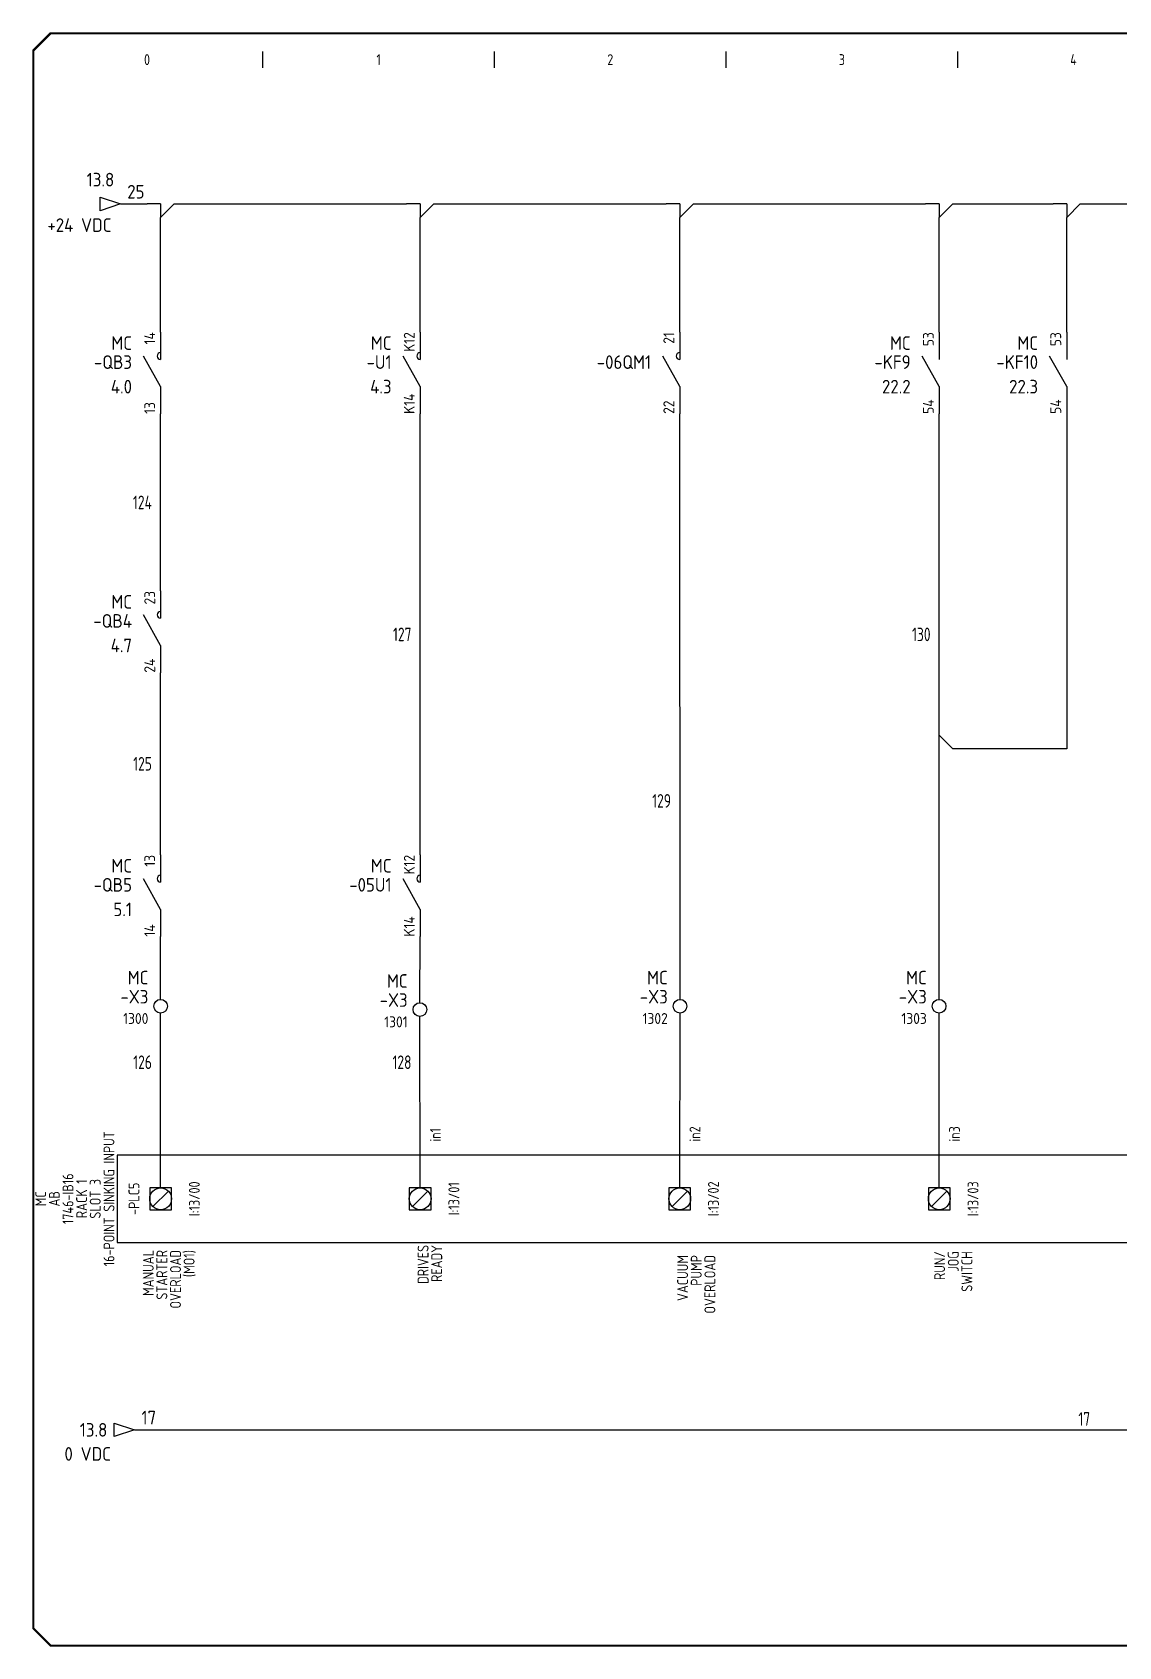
# Model space of a CAD drawing. Header units: millimetres. Extents: x 0 to 840, y 0 to 593.
# Drawn here: x 0 to 399, y 0 to 593 of the extents above; entities that cross this region are included whole.
import ezdxf
from ezdxf.enums import TextEntityAlignment as Align

# ---------------------------------------------------------------- set-up
doc = ezdxf.new("R2010")
doc.units = ezdxf.units.MM
doc.header["$LTSCALE"] = 10
doc.header["$MEASUREMENT"] = 0
for name, color, linetype in [('BLU_1.0mm^2', 5, 'Continuous'), ('BLU_1.5mm^2', 5, 'Continuous'), ('DESC', 150, 'Continuous'), ('GRN_2.5mm^2', 3, 'Continuous'), ('GRY_0.5mm^2', 9, 'Continuous'), ('LOC', 8, 'Continuous'), ('MISC', 7, 'Continuous'), ('SYMS', 7, 'Continuous'), ('TAGS', 150, 'Continuous'), ('TERMS', 123, 'Continuous'), ('TITLE', 7, 'Continuous'), ('WIRENO', 72, 'Continuous'), ('WIREREF_DEST', 52, 'Continuous'), ('XREF', 7, 'Continuous'), ('XREFCHILD', 134, 'Continuous')]:
    doc.layers.add(name, color=color, linetype=linetype)
doc.styles.add('ITALIC', font='ITALIC')
doc.styles.add('SIMPLEX', font='simplex')
doc.styles.add('WD_IEC', font='isocp2.shx', dxfattribs={"width": 0.9, "height": 4})

# ---------------------------------------------------------------- blocks, each defined once
blk = doc.blocks.new('PLCIO_3881')
at = {"layer": 'SYMS'}
for p, q in [((-16, 16), (-16, -16)), ((678.75, 16), (-16, 16)), ((678.75, 3.59), (678.75, 16)), ((-4, 4), (-4, -4)), ((4, 4), (-4, 4)), ((-4, 4), (-4, -4)), ((4, 4), (-4, 4)), ((-2.83, -2.83), (2.83, 2.83)), ((4, -4), (4, 4)), ((4, -4), (4, 4)), ((91.25, 4), (91.25, -4)), ((99.25, 4), (91.25, 4)), ((91.25, 4), (91.25, -4)), ((99.25, 4), (91.25, 4)), ((92.42, -2.83), (98.08, 2.83)), ((99.25, -4), (99.25, 4)), ((99.25, -4), (99.25, 4)), ((186.5, 4), (186.5, -4)), ((194.5, 4), (186.5, 4)), ((186.5, 4), (186.5, -4)), ((194.5, 4), (186.5, 4)), ((187.67, -2.83), (193.33, 2.83)), ((194.5, -4), (194.5, 4)), ((194.5, -4), (194.5, 4)), ((281.75, 4), (281.75, -4)), ((289.75, 4), (281.75, 4)), ((281.75, 4), (281.75, -4)), ((289.75, 4), (281.75, 4)), ((282.92, -2.83), (288.58, 2.83)), ((289.75, -4), (289.75, 4)), ((289.75, -4), (289.75, 4)), ((377, 4), (377, -4)), ((385, 4), (377, 4)), ((377, 4), (377, -4)), ((385, 4), (377, 4)), ((378.17, -2.83), (383.83, 2.83)), ((385, -4), (385, 4)), ((385, -4), (385, 4)), ((472.25, 4), (472.25, -4)), ((480.25, 4), (472.25, 4)), ((472.25, 4), (472.25, -4)), ((480.25, 4), (472.25, 4)), ((473.42, -2.83), (479.08, 2.83)), ((480.25, -4), (480.25, 4)), ((480.25, -4), (480.25, 4)), ((567.5, 4), (567.5, -4)), ((575.5, 4), (567.5, 4)), ((567.5, 4), (567.5, -4)), ((575.5, 4), (567.5, 4)), ((568.67, -2.83), (574.33, 2.83)), ((575.5, -4), (575.5, 4)), ((575.5, -4), (575.5, 4)), ((662.75, 4), (662.75, -4)), ((670.75, 4), (662.75, 4)), ((662.75, 4), (662.75, -4)), ((670.75, 4), (662.75, 4)), ((663.92, -2.83), (669.58, 2.83)), ((670.75, -4), (670.75, 4)), ((670.75, -4), (670.75, 4)), ((677.05, 1.89), (678.75, 3.59)), ((680.45, -1.5), (677.05, 1.89)), ((-4, -4), (4, -4)), ((-4, -4), (4, -4)), ((91.25, -4), (99.25, -4)), ((91.25, -4), (99.25, -4)), ((186.5, -4), (194.5, -4)), ((186.5, -4), (194.5, -4)), ((281.75, -4), (289.75, -4)), ((281.75, -4), (289.75, -4)), ((377, -4), (385, -4)), ((377, -4), (385, -4)), ((472.25, -4), (480.25, -4)), ((472.25, -4), (480.25, -4)), ((567.5, -4), (575.5, -4)), ((567.5, -4), (575.5, -4)), ((662.75, -4), (670.75, -4)), ((662.75, -4), (670.75, -4)), ((678.75, -3.2), (680.45, -1.5)), ((678.75, -16), (678.75, -3.2)), ((-16, -16), (678.75, -16))]:
    blk.add_line(p, q, dxfattribs=at)
for centre in [(0, 0), (95.25, 0), (190.5, 0), (285.75, 0), (381, 0), (476.25, 0), (571.5, 0), (666.75, 0)]:
    blk.add_circle(centre, 4, dxfattribs=at)
at = {"layer": 'SYMS', "style": 'WD_IEC', "width": 0.9}
for tag, p in [('TERMDESC01', (1.08, 6)), ('TERMDESC02', (96.33, 6)), ('TERMDESC03', (191.58, 6)), ('TERMDESC04', (286.83, 6)), ('TERMDESC05', (382.08, 6)), ('TERMDESC06', (477.33, 6)), ('TERMDESC07', (572.58, 6)), ('TERMDESC08', (667.83, 6))]:
    blk.add_attdef(tag, text='', height=4, rotation=90, dxfattribs=at).set_placement(p, align=Align.TOP_LEFT)
at = {"layer": 'SYMS', "style": 'WD_IEC'}
for tag, width, p in [('TERM01', 0.9, (-6, 0)), ('TERM01', 0.9, (-5, 0)), ('TERM02', 0.9, (89.25, 0)), ('TERM03', 0.9, (184.5, 0)), ('TERM04', 0.9, (279.75, 0)), ('TERM05', 0.9, (375, 0)), ('TERM06', 0.9, (470.25, 0)), ('TERM07', 0.9, (565.5, 0)), ('TERM08', 0.9, (660.75, 0)), ('INST', 0.8, (-47, 0)), ('LOC', 0.8, (-42, 0)), ('MFG', 0.8, (-37, 0)), ('CAT', 0.8, (-32, 0)), ('LINE1', 0.9, (-27, 0)), ('LINE2', 0.9, (-22, 0)), ('DESC', 0.9, (-16.95, 0)), ('TAG', 0.8, (-10.29, 0))]:
    blk.add_attdef(tag, text='', height=4, rotation=90, dxfattribs=dict(at, width=width)).set_placement(p, align=Align.CENTER)
at = {"layer": 'SYMS', "style": 'WD_IEC', "width": 0.8}
for tag, p in [('TAGA01', (6, 0)), ('TAGA02', (101.25, 0)), ('TAGA03', (196.5, 0)), ('TAGA04', (291.75, 0)), ('TAGA05', (387, 0)), ('TAGA06', (482.25, 0)), ('TAGA07', (577.5, 0)), ('TAGA08', (672.75, 0))]:
    blk.add_attdef(tag, text='', height=4, rotation=90, dxfattribs=at).set_placement(p, align=Align.TOP_CENTER)
at = {"layer": 'SYMS', "style": 'WD_IEC', "width": 0.9, "flags": 1}
for tag, p in [('X2TERM01', (0, 4)), ('X2TERM02', (95.25, 4)), ('X2TERM03', (190.5, 4)), ('X2TERM04', (285.75, 4)), ('X2TERM05', (381, 4)), ('X2TERM06', (476.25, 4)), ('X2TERM07', (571.5, 4)), ('X2TERM08', (666.75, 4))]:
    blk.add_attdef(tag, text='', height=0.64, rotation=90, dxfattribs=at).set_placement(p, align=Align.RIGHT)
at = {"layer": 'SYMS', "linetype": 'Continuous', "style": 'WD_IEC', "width": 0.9, "flags": 9}
blk.add_attdef('ASSYCODE', text='', height=0.64, rotation=90, dxfattribs=at).set_placement((-34.28, -7.36), align=Align.CENTER)
at = {"layer": 'SYMS', "style": 'WD_IEC', "width": 0.9}
for tag, p in [('DESCA01', (-3, -37)), ('DESCB01', (2, -37)), ('DESCC01', (7, -37)), ('DESCD01', (12, -37)), ('DESCE01', (17, -37)), ('DESCA02', (92.25, -37)), ('DESCB02', (97.25, -37)), ('DESCC02', (102.25, -37)), ('DESCD02', (107.25, -37)), ('DESCE02', (112.25, -37)), ('DESCA03', (187.5, -37)), ('DESCB03', (192.5, -37)), ('DESCC03', (197.5, -37)), ('DESCD03', (202.5, -37)), ('DESCE03', (207.5, -37)), ('DESCA04', (282.75, -37)), ('DESCB04', (287.75, -37)), ('DESCC04', (292.75, -37)), ('DESCD04', (297.75, -37)), ('DESCE04', (302.75, -37)), ('DESCA05', (378, -37)), ('DESCB05', (383, -37)), ('DESCC05', (388, -37)), ('DESCD05', (393, -37)), ('DESCE05', (398, -37)), ('DESCA06', (473.25, -37)), ('DESCB06', (478.25, -37)), ('DESCC06', (483.25, -37)), ('DESCD06', (488.25, -37)), ('DESCE06', (493.25, -37)), ('DESCA07', (568.5, -37)), ('DESCB07', (573.5, -37)), ('DESCC07', (578.5, -37)), ('DESCD07', (583.5, -37)), ('DESCE07', (588.5, -37)), ('DESCA08', (663.75, -37)), ('DESCB08', (668.75, -37)), ('DESCC08', (673.75, -37)), ('DESCD08', (678.75, -37)), ('DESCE08', (683.75, -37))]:
    blk.add_attdef(tag, text='', height=4, rotation=90, dxfattribs=at).set_placement(p, align=Align.RIGHT)
blk = doc.blocks.new('acade_title')
at = {"layer": 'SYMS'}
for p, q in [((85, 580), (85, 586)), ((170, 580), (170, 586)), ((255, 580), (255, 586)), ((340, 580), (340, 586))]:
    blk.add_line(p, q, dxfattribs=at)
at = {"layer": 'TITLE', "const_width": 0.784}
blk.add_lwpolyline([(765.79, 7.07), (765.79, 586.36), (759.5, 592.64), (7.07, 592.64), (0.79, 586.36), (0.79, 7.07), (7.07, 0.79), (759.5, 0.79)], close=True, dxfattribs=at)
at = {"layer": 'SYMS', "style": 'WD_IEC', "width": 0.9}
for s, p in [('0', (42.5, 581)), ('1', (127.5, 581)), ('2', (212.5, 581)), ('3', (297.5, 581)), ('4', (382.5, 581))]:
    blk.add_text(s, height=4, dxfattribs=at).set_placement(p, align=Align.CENTER)
at = {"layer": 'TITLE', "color": 1, "style": 'ITALIC'}
for tag, height, p in [('TITLE#1', 3, (806.47, 85.58)), ('TITLE#2', 3, (806.47, 80.5)), ('TITLE#3', 3, (806.47, 75.41)), ('TITLE#4', 3, (806.47, 70.33)), ('DWG#', 4, (806.47, 20.76))]:
    blk.add_attdef(tag, text='', height=height, dxfattribs=at).set_placement(p, align=Align.CENTER)
at = {"layer": 'TITLE', "color": 1, "style": 'SIMPLEX'}
blk.add_attdef('CAD#', (772.63, 49.19), '', height=2.5, rotation=90, dxfattribs=at)
at = {"layer": 'TITLE', "color": 1}
for tag, p, height, style in [('ENGINEER', (783.37, 49.19), 2.5, 'ITALIC'), ('CHKDBY', (813.2, 49.2), 2.5, 'ITALIC'), ('JOB#', (789.06, 41.3), 2.5, 'SIMPLEX'), ('DRAWNBY', (814.95, 41.3), 2.5, 'ITALIC'), ('SCALE', (786.29, 33.76), 2.5, 'SIMPLEX'), ('DATE', (812.8, 33.76), 2.5, 'SIMPLEX'), ('SHTS', (815.9, 6.29), 4, 'ITALIC')]:
    blk.add_attdef(tag, p, '', height=height, dxfattribs=dict(at, style=style))
at = {"layer": 'TITLE', "color": 1, "style": 'ITALIC'}
blk.add_attdef('SH#', text='', height=4, dxfattribs=at).set_placement((799.54, 6.29), align=Align.RIGHT)
at = {"layer": 'TITLE', "color": 7, "flags": 9}
blk.add_attdef('WD_TB', (782.91, 0.79), '', height=3.14, dxfattribs=at)
blk = doc.blocks.new('VMS21P')
for p, q in [((0, 7.5), (0, 2.5)), ((0, -2.5), (-3.12, 3.12)), ((0, -2.5), (0, -7.5))]:
    blk.add_line(p, q)
blk.add_arc((0, 3.12), 0.625, 90, 270)
at = {"style": 'WD_IEC'}
for tag, p in [('INST', (-5.25, 6.75)), ('LOC', (-5.25, 3.75)), ('TAG2', (-5.25, 0.75)), ('XREF', (-5.25, -3.75)), ('DESC1', (-5.25, -6.75)), ('DESC2', (-5.25, -9.75)), ('DESC3', (-5.25, -12.75))]:
    blk.add_attdef(tag, text='', height=2.5, dxfattribs=at).set_placement(p, align=Align.RIGHT)
blk.add_attdef('TERM01', text='', height=2, rotation=90, dxfattribs=at).set_placement((-1, 7.5), align=Align.RIGHT)
at = {"style": 'WD_IEC', "flags": 1}
for tag, p, height in [('X2TERM01', (0, 7.5), 0.32), ('X4LINK', (-2.91, 0), 0.32), ('X1LINK', (-0.5, 0), 0.32), ('CONTACT', (4, -3.5), 1), ('FAMILY', (4, -5), 1), ('X8TERM02', (0, -7.5), 0.32)]:
    blk.add_attdef(tag, p, '', height=height, dxfattribs=at)
at = {"style": 'WD_IEC'}
blk.add_attdef('TERM02', (-1, -7.5), '', height=2, rotation=90, dxfattribs=at)
blk = doc.blocks.new('VCR21')
for p, q in [((0, 7.5), (0, 2.5)), ((0, -2.5), (-3.12, 3.12)), ((0, -2.5), (0, -7.5))]:
    blk.add_line(p, q)
at = {"style": 'WD_IEC'}
for tag, p in [('INST', (-5.25, 6.75)), ('LOC', (-5.25, 3.75)), ('TAG2', (-5.25, 0.75)), ('XREF', (-5.25, -3.75)), ('DESC1', (-5.25, -6.75)), ('DESC2', (-5.25, -9.75)), ('DESC3', (-5.25, -12.75))]:
    blk.add_attdef(tag, text='', height=2.5, dxfattribs=at).set_placement(p, align=Align.RIGHT)
blk.add_attdef('TERM01', text='', height=2, rotation=90, dxfattribs=at).set_placement((-1, 7.5), align=Align.RIGHT)
at = {"style": 'WD_IEC', "flags": 1}
for tag, p, height in [('X2TERM01', (0, 7.5), 0.32), ('X4LINK', (-2.75, 0), 0.32), ('X1LINK', (-0.5, 0), 0.32), ('CONTACT', (4, -3.5), 1), ('FAMILY', (4, -5), 1), ('COMMON', (5.25, -4.75), 1), ('X8TERM02', (0, -7.5), 0.32)]:
    blk.add_attdef(tag, p, '', height=height, dxfattribs=at)
at = {"style": 'WD_IEC'}
blk.add_attdef('TERM02', (-1, -7.5), '', height=2, rotation=90, dxfattribs=at)
blk = doc.blocks.new('HA1D3')
blk.add_lwpolyline([(0, 0), (-3.75, -1.25), (-3.75, 1.25)], close=True)
at = {"style": 'WD_IEC'}
for tag, p, height, flags in [('WIRENO', (1.25, 1), 2.5, 8), ('X1TERM01', (0, 0), 0.32, 1)]:
    blk.add_attdef(tag, p, '', height=height, dxfattribs=dict(at, flags=flags))
blk.add_attdef('XREF', text='', height=2.5, dxfattribs=at).set_placement((-5, 0), align=Align.MIDDLE_RIGHT)
at = {"style": 'WD_IEC', "flags": 1}
blk.add_attdef('SIGCODE', text='', height=1, dxfattribs=at).set_placement((-2.5, 1.8), align=Align.RIGHT)
at = {"style": 'WD_IEC'}
blk.add_attdef('DESC1', text='', height=2.5, dxfattribs=at).set_placement((1.25, -1), align=Align.TOP_LEFT)
blk = doc.blocks.new('WD_WNH')
at = {"linetype": 'Continuous', "style": 'WD_IEC', "width": 0.8}
blk.add_attdef('WIRENO', text='', height=2.5, dxfattribs=at).set_placement((0, 0.75), align=Align.CENTER)
at = {"style": 'WD_IEC', "flags": 1}
for tag, p in [('W08USER', (0, 0.375)), ('W04USER', (0, 0.875)), ('W05USER', (0, 0.75)), ('W09USER', (0, 0.25)), ('W03USER', (0, 1)), ('W06USER', (0, 0.625)), ('W07USER', (0, 0.5)), ('W02USER', (0, 1.125)), ('W01USER', (0, 1.25)), ('W10USER', (0, 0.125))]:
    blk.add_attdef(tag, text='', height=0.08, dxfattribs=at).set_placement(p, align=Align.CENTER)
blk = doc.blocks.new('WD_WNV')
at = {"linetype": 'Continuous', "style": 'WD_IEC', "width": 0.8}
blk.add_attdef('WIRENO', text='', height=2.5, dxfattribs=at).set_placement((-1.6, 0), align=Align.MIDDLE_RIGHT)
at = {"style": 'WD_IEC', "flags": 1}
for tag, p in [('W08USER', (-1, 0.375)), ('W04USER', (-1, 0.875)), ('W05USER', (-1, 0.75)), ('W09USER', (-1, 0.25)), ('W03USER', (-1, 1)), ('W06USER', (-1, 0.625)), ('W07USER', (-1, 0.5)), ('W02USER', (-1, 1.125)), ('W01USER', (-1, 1.25)), ('W10USER', (-1, 0.125))]:
    blk.add_attdef(tag, text='', height=0.08, dxfattribs=at).set_placement(p, align=Align.CENTER)
blk = doc.blocks.new('VT0002')
blk.add_circle((0, 0), 1.25)
at = {"style": 'WD_IEC'}
for tag, p in [('INST', (-2.25, 6.5)), ('LOC', (-2.25, 3.5)), ('DESC1', (-2.25, -6.25)), ('DESC2', (-2.25, -9.25)), ('DESC3', (-2.25, -12.25))]:
    blk.add_attdef(tag, text='', height=2.5, dxfattribs=at).set_placement(p, align=Align.RIGHT)
at = {"style": 'WD_IEC', "flags": 1}
for tag, p, height in [('ASSYCODE', (2.75, 10.75), 1), ('CATDESC', (2.75, 9.25), 1), ('MFG', (2.75, 7.25), 1.5), ('CAT', (2.75, 4.75), 1.5), ('X4PIN01', (-1.25, 1), 0.25), ('X4TERM01', (-1.25, 0), 0.25), ('X4TERMDESC01', (-1.25, 0.5), 0.4), ('STRIPSEQ', (0, 0), 0.025), ('X2PIN01', (0, 2.25), 0.25), ('X2TERM01', (0, 1.25), 0.25), ('X8PIN01', (0, -0.25), 0.25), ('X2TERMDESC01', (0, 1.75), 0.4), ('X1PIN01', (1.25, 1), 0.25), ('X1TERM01', (1.25, 0), 0.25), ('X1TERMDESC01', (1.25, 0.5), 0.4), ('LINKTERM', (0, -0.04), 0.025), ('X8TERM01', (0, -1.25), 0.25), ('X8TERMDESC01', (0, -0.75), 0.4)]:
    blk.add_attdef(tag, p, '', height=height, dxfattribs=at)
at = {"style": 'WD_IEC', "flags": 8}
for tag, height, p in [('TAGSTRIP', 2.5, (-2.25, 0.5)), ('TERM01', 2, (-2.25, -3.25))]:
    blk.add_attdef(tag, text='', height=height, dxfattribs=at).set_placement(p, align=Align.RIGHT)
blk = doc.blocks.new('VT0_184')
for p, q in [((0, 0), (-2.5, 0)), ((0, 0), (0, -2.5)), ((0, -2.5), (2.5, 0))]:
    blk.add_line(p, q)
at = {"style": 'WD_IEC', "flags": 1}
for tag, p in [('X4TERM01', (-2.5, 0)), ('X1TERM01', (2.5, 0)), ('X8TERM01', (0, -2.5)), ('WDWSEQ', (1.53, -1.26))]:
    blk.add_attdef(tag, p, '', height=0.4, dxfattribs=at)
blk = doc.blocks.new('HT0_184')
for p, q in [((0, 0), (-2.5, 0)), ((0, 0), (0, -2.5)), ((0, -2.5), (2.5, 0))]:
    blk.add_line(p, q)
at = {"style": 'WD_IEC', "flags": 1}
for tag, p in [('X4TERM01', (-2.5, 0)), ('X1TERM01', (2.5, 0)), ('X8TERM01', (0, -2.5)), ('WDWSEQ', (1.53, -1.26))]:
    blk.add_attdef(tag, p, '', height=0.4, dxfattribs=at)
blk = doc.blocks.new('VT0_281')
for p in [(0, -2.5), (2.5, 0)]:
    blk.add_line(p, (0, 2.5))
at = {"style": 'WD_IEC', "flags": 1}
for tag, p in [('X2TERM01', (0, 2.5)), ('WDWSEQ', (1.92, 1.22)), ('X1TERM01', (2.5, 0)), ('X8TERM01', (0, -2.5))]:
    blk.add_attdef(tag, p, '', height=0.4, dxfattribs=at)

msp = doc.modelspace()

# ---------------------------------------------------------------- linework, layer by layer
at = {"layer": 'BLU_1.0mm^2'}
for p, q in [((32.74, 530), (42.49, 530)), ((47.49, 482.95), (47.49, 525)), ((142.74, 482.95), (142.74, 525)), ((237.99, 482.95), (237.99, 525)), ((333.24, 482.95), (333.24, 525)), ((379.99, 482.95), (379.99, 525))]:
    msp.add_line(p, q, dxfattribs=at)
at = {"layer": 'BLU_1.0mm^2', "ltscale": 4}
for p, q in [((52.49, 530), (137.74, 530)), ((147.74, 530), (232.99, 530)), ((242.99, 530), (328.24, 530)), ((338.24, 530), (374.99, 530)), ((384.99, 530), (685, 530))]:
    msp.add_line(p, q, dxfattribs=at)
at = {"layer": 'BLU_1.5mm^2'}
for p, q in [((47.49, 387.95), (47.49, 452.95)), ((142.74, 291.07), (142.74, 452.95)), ((47.49, 291.07), (47.49, 357.95))]:
    msp.add_line(p, q, dxfattribs=at)
at = {"layer": 'BLU_1.5mm^2', "ltscale": 4}
for p, q in [((238.1, 238), (237.99, 452.95)), ((333.24, 335), (333.24, 452.95)), ((379.99, 452.95), (379.99, 330)), ((379.99, 330), (338.24, 330)), ((333.16, 238), (333.24, 325)), ((47.49, 238), (47.49, 261.07)), ((142.63, 236.77), (142.74, 261.07))]:
    msp.add_line(p, q, dxfattribs=at)
at = {"layer": 'GRN_2.5mm^2', "ltscale": 4}
msp.add_line((37.94, 80), (734.96, 80), dxfattribs=at)
at = {"layer": 'GRY_0.5mm^2'}
for p, q in [((47.49, 168.82), (47.49, 233)), ((142.74, 168.82), (142.63, 231.77)), ((237.99, 168.82), (238.1, 233)), ((333.24, 168.82), (333.16, 233))]:
    msp.add_line(p, q, dxfattribs=at)

# ---------------------------------------------------------------- block references
at = {"layer": 'BLU_1.0mm^2', "ltscale": 4, "xscale": 2, "yscale": 2, "zscale": 2}
for name, p in [('VT0_184', (47.49, 530)), ('HT0_184', (142.74, 530)), ('HT0_184', (237.99, 530)), ('HT0_184', (333.24, 530)), ('HT0_184', (379.99, 530))]:
    msp.add_blockref(name, p, dxfattribs=at)
at = {"layer": 'BLU_1.5mm^2', "ltscale": 4, "xscale": 2, "yscale": 2, "zscale": 2}
msp.add_blockref('VT0_281', (333.24, 330), dxfattribs=at)
at = {"layer": 'SYMS', "ltscale": 4}
msp.add_blockref('acade_title', (0, 0), dxfattribs=at)
ref = msp.add_blockref('HA1D3', (32.74, 530), dxfattribs=dict(at, xscale=2, yscale=2, zscale=2))
ref.add_attrib('XREF', '13.8', dxfattribs={"layer": 'XREF', "height": 5, "style": 'WD_IEC'}).set_placement((30.47, 538.94), align=Align.MIDDLE_RIGHT)
ref.add_attrib('DESC1', '+24 VDC', dxfattribs={"layer": 'DESC', "height": 5, "style": 'WD_IEC'}).set_placement((5.95, 524.75), align=Align.TOP_LEFT)
ref.add_attrib('WIRENO', '25', (35.24, 532), dxfattribs={"layer": 'WIREREF_DEST', "height": 5, "style": 'WD_IEC', "flags": 8})
ref = msp.add_blockref('VMS21P', (47.49, 467.95), dxfattribs=dict(at, xscale=2, yscale=2, zscale=2))
ref.add_attrib('TERM02', '13', (45.49, 452.95), dxfattribs={"layer": 'TERMS', "height": 4, "rotation": 90, "style": 'WD_IEC'})
ref.add_attrib('TERM01', '14', dxfattribs={"layer": 'TERMS', "height": 4, "rotation": 90, "style": 'WD_IEC'}).set_placement((45.49, 482.95), align=Align.RIGHT)
ref.add_attrib('XREF', '4.0', dxfattribs={"layer": 'XREFCHILD', "height": 5, "style": 'WD_IEC'}).set_placement((36.99, 460.45), align=Align.RIGHT)
ref.add_attrib('LOC', 'MC', dxfattribs={"layer": 'LOC', "height": 5, "style": 'WD_IEC'}).set_placement((36.99, 476.45), align=Align.RIGHT)
ref.add_attrib('TAG2', '-QB3', dxfattribs={"layer": 'TAGS', "height": 5, "style": 'WD_IEC'}).set_placement((36.99, 469.45), align=Align.RIGHT)
ref = msp.add_blockref('VMS21P', (142.74, 467.95), dxfattribs=dict(at, xscale=2, yscale=2, zscale=2))
ref.add_attrib('TERM02', 'K14', (140.74, 452.95), dxfattribs={"layer": 'TERMS', "height": 4, "rotation": 90, "style": 'WD_IEC'})
ref.add_attrib('TERM01', 'K12', dxfattribs={"layer": 'TERMS', "height": 4, "rotation": 90, "style": 'WD_IEC'}).set_placement((140.74, 482.95), align=Align.RIGHT)
ref.add_attrib('XREF', '4.3', dxfattribs={"layer": 'XREFCHILD', "height": 5, "style": 'WD_IEC'}).set_placement((132.24, 460.45), align=Align.RIGHT)
ref.add_attrib('LOC', 'MC', dxfattribs={"layer": 'LOC', "height": 5, "style": 'WD_IEC'}).set_placement((132.24, 476.45), align=Align.RIGHT)
ref.add_attrib('TAG2', '-U1', dxfattribs={"layer": 'TAGS', "height": 5, "style": 'WD_IEC'}).set_placement((132.24, 469.45), align=Align.RIGHT)
ref = msp.add_blockref('VMS21P', (237.99, 467.95), dxfattribs=dict(at, xscale=2, yscale=2, zscale=2))
ref.add_attrib('TERM02', '22', (235.99, 452.95), dxfattribs={"layer": 'TERMS', "height": 4, "rotation": 90, "style": 'WD_IEC'})
ref.add_attrib('TERM01', '21', dxfattribs={"layer": 'TERMS', "height": 4, "rotation": 90, "style": 'WD_IEC'}).set_placement((235.99, 482.95), align=Align.RIGHT)
ref.add_attrib('TAG2', '-06QM1', dxfattribs={"layer": 'TAGS', "height": 5, "style": 'WD_IEC'}).set_placement((227.49, 469.45), align=Align.RIGHT)
ref = msp.add_blockref('VCR21', (333.24, 467.95), dxfattribs=dict(at, xscale=2, yscale=2, zscale=2))
ref.add_attrib('TERM02', '54', (331.24, 452.95), dxfattribs={"layer": 'TERMS', "height": 4, "rotation": 90, "style": 'WD_IEC'})
ref.add_attrib('TERM01', '53', dxfattribs={"layer": 'TERMS', "height": 4, "rotation": 90, "style": 'WD_IEC'}).set_placement((331.24, 482.95), align=Align.RIGHT)
ref.add_attrib('XREF', '22.2', dxfattribs={"layer": 'XREFCHILD', "height": 5, "style": 'WD_IEC'}).set_placement((322.74, 460.45), align=Align.RIGHT)
ref.add_attrib('LOC', 'MC', dxfattribs={"layer": 'LOC', "height": 5, "style": 'WD_IEC'}).set_placement((322.74, 476.45), align=Align.RIGHT)
ref.add_attrib('TAG2', '-KF9', dxfattribs={"layer": 'TAGS', "height": 5, "style": 'WD_IEC'}).set_placement((322.74, 469.45), align=Align.RIGHT)
ref = msp.add_blockref('VCR21', (379.99, 467.95), dxfattribs=dict(at, xscale=2, yscale=2, zscale=2))
ref.add_attrib('TERM02', '54', (377.99, 452.95), dxfattribs={"layer": 'TERMS', "height": 4, "rotation": 90, "style": 'WD_IEC'})
ref.add_attrib('TERM01', '53', dxfattribs={"layer": 'TERMS', "height": 4, "rotation": 90, "style": 'WD_IEC'}).set_placement((377.99, 482.95), align=Align.RIGHT)
ref.add_attrib('XREF', '22.3', dxfattribs={"layer": 'XREFCHILD', "height": 5, "style": 'WD_IEC'}).set_placement((369.49, 460.45), align=Align.RIGHT)
ref.add_attrib('LOC', 'MC', dxfattribs={"layer": 'LOC', "height": 5, "style": 'WD_IEC'}).set_placement((369.49, 476.45), align=Align.RIGHT)
ref.add_attrib('TAG2', '-KF10', dxfattribs={"layer": 'TAGS', "height": 5, "style": 'WD_IEC'}).set_placement((369.49, 469.45), align=Align.RIGHT)
ref = msp.add_blockref('VMS21P', (47.49, 372.95), dxfattribs=dict(at, xscale=2, yscale=2, zscale=2))
ref.add_attrib('TERM02', '24', (45.49, 357.95), dxfattribs={"layer": 'TERMS', "height": 4, "rotation": 90, "style": 'WD_IEC'})
ref.add_attrib('TERM01', '23', dxfattribs={"layer": 'TERMS', "height": 4, "rotation": 90, "style": 'WD_IEC'}).set_placement((45.49, 387.95), align=Align.RIGHT)
ref.add_attrib('XREF', '4.7', dxfattribs={"layer": 'XREFCHILD', "height": 5, "style": 'WD_IEC'}).set_placement((36.99, 365.45), align=Align.RIGHT)
ref.add_attrib('LOC', 'MC', dxfattribs={"layer": 'LOC', "height": 5, "style": 'WD_IEC'}).set_placement((36.99, 381.45), align=Align.RIGHT)
ref.add_attrib('TAG2', '-QB4', dxfattribs={"layer": 'TAGS', "height": 5, "style": 'WD_IEC'}).set_placement((36.99, 374.45), align=Align.RIGHT)
ref = msp.add_blockref('VMS21P', (47.49, 276.07), dxfattribs=dict(at, xscale=2, yscale=2, zscale=2))
ref.add_attrib('TERM02', '14', (45.49, 261.07), dxfattribs={"layer": 'TERMS', "height": 4, "rotation": 90, "style": 'WD_IEC'})
ref.add_attrib('TERM01', '13', dxfattribs={"layer": 'TERMS', "height": 4, "rotation": 90, "style": 'WD_IEC'}).set_placement((45.49, 291.07), align=Align.RIGHT)
ref.add_attrib('XREF', '5.1', dxfattribs={"layer": 'XREFCHILD', "height": 5, "style": 'WD_IEC'}).set_placement((36.99, 268.57), align=Align.RIGHT)
ref.add_attrib('LOC', 'MC', dxfattribs={"layer": 'LOC', "height": 5, "style": 'WD_IEC'}).set_placement((36.99, 284.57), align=Align.RIGHT)
ref.add_attrib('TAG2', '-QB5', dxfattribs={"layer": 'TAGS', "height": 5, "style": 'WD_IEC'}).set_placement((36.99, 277.57), align=Align.RIGHT)
ref = msp.add_blockref('VMS21P', (142.74, 276.07), dxfattribs=dict(at, xscale=2, yscale=2, zscale=2))
ref.add_attrib('TERM02', 'K14', (140.74, 261.07), dxfattribs={"layer": 'TERMS', "height": 4, "rotation": 90, "style": 'WD_IEC'})
ref.add_attrib('TERM01', 'K12', dxfattribs={"layer": 'TERMS', "height": 4, "rotation": 90, "style": 'WD_IEC'}).set_placement((140.74, 291.07), align=Align.RIGHT)
ref.add_attrib('LOC', 'MC', dxfattribs={"layer": 'LOC', "height": 5, "style": 'WD_IEC'}).set_placement((132.24, 284.57), align=Align.RIGHT)
ref.add_attrib('TAG2', '-05U1', dxfattribs={"layer": 'TAGS', "height": 5, "style": 'WD_IEC'}).set_placement((132.24, 277.57), align=Align.RIGHT)
ref = msp.add_blockref('VT0002', (47.49, 235.5), dxfattribs=dict(at, xscale=2, yscale=2, zscale=2))
ref.add_attrib('TERM01', '1300', dxfattribs={"layer": 'TERMS', "height": 4, "style": 'WD_IEC', "flags": 8}).set_placement((42.99, 229), align=Align.RIGHT)
ref.add_attrib('LOC', 'MC', dxfattribs={"layer": 'LOC', "height": 5, "style": 'WD_IEC'}).set_placement((42.99, 243.5), align=Align.RIGHT)
ref.add_attrib('TAGSTRIP', '-X3', dxfattribs={"layer": 'TAGS', "height": 5, "style": 'WD_IEC', "flags": 8}).set_placement((42.99, 236.5), align=Align.RIGHT)
ref = msp.add_blockref('VT0002', (142.63, 234.27), dxfattribs=dict(at, xscale=2, yscale=2, zscale=2))
ref.add_attrib('TERM01', '1301', dxfattribs={"layer": 'TERMS', "height": 4, "style": 'WD_IEC', "flags": 8}).set_placement((138.13, 227.77), align=Align.RIGHT)
ref.add_attrib('LOC', 'MC', dxfattribs={"layer": 'LOC', "height": 5, "style": 'WD_IEC'}).set_placement((138.13, 242.27), align=Align.RIGHT)
ref.add_attrib('TAGSTRIP', '-X3', dxfattribs={"layer": 'TAGS', "height": 5, "style": 'WD_IEC', "flags": 8}).set_placement((138.13, 235.27), align=Align.RIGHT)
ref = msp.add_blockref('VT0002', (238.1, 235.5), dxfattribs=dict(at, xscale=2, yscale=2, zscale=2))
ref.add_attrib('TERM01', '1302', dxfattribs={"layer": 'TERMS', "height": 4, "style": 'WD_IEC', "flags": 8}).set_placement((233.6, 229), align=Align.RIGHT)
ref.add_attrib('LOC', 'MC', dxfattribs={"layer": 'LOC', "height": 5, "style": 'WD_IEC'}).set_placement((233.6, 243.5), align=Align.RIGHT)
ref.add_attrib('TAGSTRIP', '-X3', dxfattribs={"layer": 'TAGS', "height": 5, "style": 'WD_IEC', "flags": 8}).set_placement((233.6, 236.5), align=Align.RIGHT)
ref = msp.add_blockref('VT0002', (333.16, 235.5), dxfattribs=dict(at, xscale=2, yscale=2, zscale=2))
ref.add_attrib('TERM01', '1303', dxfattribs={"layer": 'TERMS', "height": 4, "style": 'WD_IEC', "flags": 8}).set_placement((328.66, 229), align=Align.RIGHT)
ref.add_attrib('LOC', 'MC', dxfattribs={"layer": 'LOC', "height": 5, "style": 'WD_IEC'}).set_placement((328.66, 243.5), align=Align.RIGHT)
ref.add_attrib('TAGSTRIP', '-X3', dxfattribs={"layer": 'TAGS', "height": 5, "style": 'WD_IEC', "flags": 8}).set_placement((328.66, 236.5), align=Align.RIGHT)
at = {"layer": 'SYMS'}
ref = msp.add_blockref('PLCIO_3881', (47.49, 164.82), dxfattribs=at)
ref.add_attrib('TAGA01', 'I:13/00', dxfattribs={"layer": 'TAGS', "height": 4, "rotation": 90, "style": 'WD_IEC', "width": 0.9}).set_placement((57.86, 164.82), align=Align.TOP_CENTER)
ref.add_attrib('DESCA01', 'MANUAL', dxfattribs={"layer": 'DESC', "height": 4, "rotation": 90, "style": 'WD_IEC', "width": 0.9}).set_placement((44.95, 146.02), align=Align.RIGHT)
ref.add_attrib('DESCB01', 'STARTER', dxfattribs={"layer": 'DESC', "height": 4, "rotation": 90, "style": 'WD_IEC', "width": 0.9}).set_placement((49.95, 146.02), align=Align.RIGHT)
ref.add_attrib('LINE1', 'RACK 1', dxfattribs={"layer": 'MISC', "height": 4, "rotation": 90, "style": 'WD_IEC', "width": 0.9}).set_placement((20.49, 164.82), align=Align.CENTER)
ref.add_attrib('LINE2', 'SLOT 3', dxfattribs={"layer": 'MISC', "height": 4, "rotation": 90, "style": 'WD_IEC', "width": 0.9}).set_placement((25.49, 164.82), align=Align.CENTER)
ref.add_attrib('MFG', 'AB', dxfattribs={"layer": 'MISC', "height": 4, "rotation": 90, "style": 'WD_IEC', "width": 0.9}).set_placement((10.49, 164.82), align=Align.CENTER)
ref.add_attrib('LOC', 'MC', dxfattribs={"layer": 'LOC', "height": 4, "rotation": 90, "style": 'WD_IEC', "width": 0.9}).set_placement((5.49, 164.82), align=Align.CENTER)
ref.add_attrib('CAT', '1746-IB16', dxfattribs={"layer": 'MISC', "height": 4, "rotation": 90, "style": 'WD_IEC', "width": 0.9}).set_placement((15.49, 164.82), align=Align.CENTER)
ref.add_attrib('DESC', '16-POINT SINKING INPUT', dxfattribs={"layer": 'DESC', "height": 4, "rotation": 90, "style": 'WD_IEC', "width": 0.9}).set_placement((30.54, 164.82), align=Align.CENTER)
ref.add_attrib('TAG', '-PLC5', dxfattribs={"layer": 'TAGS', "height": 4, "rotation": 90, "style": 'WD_IEC', "width": 0.9}).set_placement((39.7, 164.82), align=Align.CENTER)
ref.add_attrib('DESCC01', 'OVERLOAD', dxfattribs={"layer": 'DESC', "height": 4, "rotation": 90, "style": 'WD_IEC', "width": 0.9}).set_placement((54.95, 146.02), align=Align.RIGHT)
ref.add_attrib('DESCD01', '(MO1)', dxfattribs={"layer": 'DESC', "height": 4, "rotation": 90, "style": 'WD_IEC', "width": 0.9}).set_placement((59.95, 146.02), align=Align.RIGHT)
ref.add_attrib('TAGA02', 'I:13/01', dxfattribs={"layer": 'TAGS', "height": 4, "rotation": 90, "style": 'WD_IEC', "width": 0.9}).set_placement((153.11, 164.82), align=Align.TOP_CENTER)
ref.add_attrib('DESCA02', 'DRIVES', dxfattribs={"layer": 'DESC', "height": 4, "rotation": 90, "style": 'WD_IEC', "width": 0.9}).set_placement((145.81, 147.89), align=Align.RIGHT)
ref.add_attrib('DESCB02', 'READY', dxfattribs={"layer": 'DESC', "height": 4, "rotation": 90, "style": 'WD_IEC', "width": 0.9}).set_placement((150.81, 147.89), align=Align.RIGHT)
ref.add_attrib('TERMDESC02', 'in1', dxfattribs={"layer": 'TERMS', "height": 4, "rotation": 90, "style": 'WD_IEC', "width": 0.9}).set_placement((146.32, 185.82), align=Align.TOP_LEFT)
ref.add_attrib('TAGA03', 'I:13/02', dxfattribs={"layer": 'TAGS', "height": 4, "rotation": 90, "style": 'WD_IEC', "width": 0.9}).set_placement((248.36, 164.82), align=Align.TOP_CENTER)
ref.add_attrib('DESCA03', 'VACUUM', dxfattribs={"layer": 'DESC', "height": 4, "rotation": 90, "style": 'WD_IEC', "width": 0.9}).set_placement((241.06, 144.16), align=Align.RIGHT)
ref.add_attrib('DESCB03', 'PUMP', dxfattribs={"layer": 'DESC', "height": 4, "rotation": 90, "style": 'WD_IEC', "width": 0.9}).set_placement((246.06, 144.16), align=Align.RIGHT)
ref.add_attrib('TERMDESC03', 'in2', dxfattribs={"layer": 'TERMS', "height": 4, "rotation": 90, "style": 'WD_IEC', "width": 0.9}).set_placement((241.57, 185.82), align=Align.TOP_LEFT)
ref.add_attrib('DESCC03', 'OVERLOAD', dxfattribs={"layer": 'DESC', "height": 4, "rotation": 90, "style": 'WD_IEC', "width": 0.9}).set_placement((251.06, 144.16), align=Align.RIGHT)
ref.add_attrib('TAGA04', 'I:13/03', dxfattribs={"layer": 'TAGS', "height": 4, "rotation": 90, "style": 'WD_IEC', "width": 0.9}).set_placement((343.61, 164.82), align=Align.TOP_CENTER)
ref.add_attrib('DESCA04', 'RUN/', dxfattribs={"layer": 'DESC', "height": 4, "rotation": 90, "style": 'WD_IEC', "width": 0.9}).set_placement((335.37, 145.56), align=Align.RIGHT)
ref.add_attrib('DESCB04', 'JOG', dxfattribs={"layer": 'DESC', "height": 4, "rotation": 90, "style": 'WD_IEC', "width": 0.9}).set_placement((340.37, 145.56), align=Align.RIGHT)
ref.add_attrib('TERMDESC04', 'in3', dxfattribs={"layer": 'TERMS', "height": 4, "rotation": 90, "style": 'WD_IEC', "width": 0.9}).set_placement((336.82, 185.82), align=Align.TOP_LEFT)
ref.add_attrib('DESCC04', 'SWITCH', dxfattribs={"layer": 'DESC', "height": 4, "rotation": 90, "style": 'WD_IEC', "width": 0.9}).set_placement((345.37, 145.56), align=Align.RIGHT)
ref.add_attrib('TAGA05', 'I:13/04', dxfattribs={"layer": 'TAGS', "height": 4, "rotation": 90, "style": 'WD_IEC', "width": 0.9}).set_placement((438.86, 164.82), align=Align.TOP_CENTER)
ref.add_attrib('DESCA05', 'TAMPING', dxfattribs={"layer": 'DESC', "height": 4, "rotation": 90, "style": 'WD_IEC', "width": 0.9}).set_placement((431.09, 144.62), align=Align.RIGHT)
ref.add_attrib('DESCB05', 'STATION', dxfattribs={"layer": 'DESC', "height": 4, "rotation": 90, "style": 'WD_IEC', "width": 0.9}).set_placement((436.09, 144.62), align=Align.RIGHT)
ref.add_attrib('TERMDESC05', 'in4', dxfattribs={"layer": 'TERMS', "height": 4, "rotation": 90, "style": 'WD_IEC', "width": 0.9}).set_placement((432.07, 185.82), align=Align.TOP_LEFT)
ref.add_attrib('DESCC05', '16ME', dxfattribs={"layer": 'DESC', "height": 4, "rotation": 90, "style": 'WD_IEC', "width": 0.9}).set_placement((441.09, 144.62), align=Align.RIGHT)
ref.add_attrib('TAGA06', 'I:13/05', dxfattribs={"layer": 'TAGS', "height": 4, "rotation": 90, "style": 'WD_IEC', "width": 0.9}).set_placement((534.11, 164.82), align=Align.TOP_CENTER)
ref.add_attrib('DESCA06', 'AIR', dxfattribs={"layer": 'DESC', "height": 4, "rotation": 90, "style": 'WD_IEC', "width": 0.9}).set_placement((523.07, 145.56), align=Align.RIGHT)
ref.add_attrib('DESCB06', 'PRESSURE', dxfattribs={"layer": 'DESC', "height": 4, "rotation": 90, "style": 'WD_IEC', "width": 0.9}).set_placement((528.07, 145.56), align=Align.RIGHT)
ref.add_attrib('TERMDESC06', 'in5', dxfattribs={"layer": 'TERMS', "height": 4, "rotation": 90, "style": 'WD_IEC', "width": 0.9}).set_placement((527.32, 185.82), align=Align.TOP_LEFT)
ref.add_attrib('DESCC06', 'OK', dxfattribs={"layer": 'DESC', "height": 4, "rotation": 90, "style": 'WD_IEC', "width": 0.9}).set_placement((533.07, 145.56), align=Align.RIGHT)
ref.add_attrib('TAGA07', 'I:13/06', dxfattribs={"layer": 'TAGS', "height": 4, "rotation": 90, "style": 'WD_IEC', "width": 0.9}).set_placement((629.36, 164.82), align=Align.TOP_CENTER)
ref.add_attrib('DESCA07', 'SEGMENT', dxfattribs={"layer": 'DESC', "height": 4, "rotation": 90, "style": 'WD_IEC', "width": 0.9}).set_placement((619.72, 143.69), align=Align.RIGHT)
ref.add_attrib('DESCB07', 'IN', dxfattribs={"layer": 'DESC', "height": 4, "rotation": 90, "style": 'WD_IEC', "width": 0.9}).set_placement((624.72, 143.69), align=Align.RIGHT)
ref.add_attrib('TERMDESC07', 'in6', dxfattribs={"layer": 'TERMS', "height": 4, "rotation": 90, "style": 'WD_IEC', "width": 0.9}).set_placement((622.57, 185.82), align=Align.TOP_LEFT)
ref.add_attrib('DESCC07', 'POSITION', dxfattribs={"layer": 'DESC', "height": 4, "rotation": 90, "style": 'WD_IEC', "width": 0.9}).set_placement((629.72, 143.69), align=Align.RIGHT)
ref.add_attrib('DESCD07', '(SMALL CAM)', dxfattribs={"layer": 'DESC', "height": 4, "rotation": 90, "style": 'WD_IEC', "width": 0.9}).set_placement((634.72, 143.69), align=Align.RIGHT)
ref.add_attrib('TAGA08', 'I:13/07', dxfattribs={"layer": 'TAGS', "height": 4, "rotation": 90, "style": 'WD_IEC', "width": 0.9}).set_placement((720.24, 164.82), align=Align.TOP_CENTER)
ref.add_attrib('DESCA08', 'CAPSULE', dxfattribs={"layer": 'DESC', "height": 4, "rotation": 90, "style": 'WD_IEC', "width": 0.9}).set_placement((713.1, 145.56), align=Align.RIGHT)
ref.add_attrib('DESCB08', 'HOPPER', dxfattribs={"layer": 'DESC', "height": 4, "rotation": 90, "style": 'WD_IEC', "width": 0.9}).set_placement((718.1, 145.56), align=Align.RIGHT)
ref.add_attrib('TERMDESC08', 'in7', dxfattribs={"layer": 'TERMS', "height": 4, "rotation": 90, "style": 'WD_IEC', "width": 0.9}).set_placement((717.82, 185.82), align=Align.TOP_LEFT)
ref.add_attrib('DESCC08', 'LOW', dxfattribs={"layer": 'DESC', "height": 4, "rotation": 90, "style": 'WD_IEC', "width": 0.9}).set_placement((723.1, 145.56), align=Align.RIGHT)
at = {"layer": 'SYMS', "ltscale": 4}
ref = msp.add_blockref('HA1D3', (37.94, 80), dxfattribs=dict(at, xscale=2, yscale=2, zscale=2))
ref.add_attrib('XREF', '13.8', dxfattribs={"layer": 'XREF', "height": 5, "style": 'WD_IEC'}).set_placement((27.94, 80), align=Align.MIDDLE_RIGHT)
ref.add_attrib('DESC1', '0 VDC', dxfattribs={"layer": 'DESC', "height": 5, "style": 'WD_IEC'}).set_placement((12.19, 73.66), align=Align.TOP_LEFT)
ref.add_attrib('WIRENO', '17', (40.44, 82), dxfattribs={"layer": 'WIREREF_DEST', "height": 5, "style": 'WD_IEC', "flags": 8})
at = {"layer": 'WIRENO', "ltscale": 4}
ref = msp.add_blockref('WD_WNV', (47.49, 420.45), dxfattribs=dict(at, xscale=2, yscale=2, zscale=2))
ref.add_attrib('WIRENO', '124', dxfattribs={"linetype": 'Continuous', "height": 5, "style": 'WD_IEC', "width": 0.8}).set_placement((44.29, 420.45), align=Align.MIDDLE_RIGHT)
ref = msp.add_blockref('WD_WNV', (142.74, 372.01), dxfattribs=dict(at, xscale=2, yscale=2, zscale=2))
ref.add_attrib('WIRENO', '127', dxfattribs={"linetype": 'Continuous', "height": 5, "style": 'WD_IEC', "width": 0.8}).set_placement((139.54, 372.01), align=Align.MIDDLE_RIGHT)
ref = msp.add_blockref('WD_WNV', (333.24, 372.01), dxfattribs=dict(at, xscale=2, yscale=2, zscale=2))
ref.add_attrib('WIRENO', '130', dxfattribs={"linetype": 'Continuous', "height": 5, "style": 'WD_IEC', "width": 0.8}).set_placement((330.04, 372.01), align=Align.MIDDLE_RIGHT)
ref = msp.add_blockref('WD_WNV', (47.49, 324.51), dxfattribs=dict(at, xscale=2, yscale=2, zscale=2))
ref.add_attrib('WIRENO', '125', dxfattribs={"linetype": 'Continuous', "height": 5, "style": 'WD_IEC', "width": 0.8}).set_placement((44.29, 324.51), align=Align.MIDDLE_RIGHT)
ref = msp.add_blockref('WD_WNV', (237.99, 310.89), dxfattribs=dict(at, xscale=2, yscale=2, zscale=2))
ref.add_attrib('WIRENO', '129', dxfattribs={"linetype": 'Continuous', "height": 5, "style": 'WD_IEC', "width": 0.8}).set_placement((234.79, 310.89), align=Align.MIDDLE_RIGHT)
ref = msp.add_blockref('WD_WNV', (47.49, 214.95), dxfattribs=dict(at, xscale=2, yscale=2, zscale=2))
ref.add_attrib('WIRENO', '126', dxfattribs={"linetype": 'Continuous', "height": 5, "style": 'WD_IEC', "width": 0.8}).set_placement((44.29, 214.95), align=Align.MIDDLE_RIGHT)
ref = msp.add_blockref('WD_WNV', (142.74, 214.95), dxfattribs=dict(at, xscale=2, yscale=2, zscale=2))
ref.add_attrib('WIRENO', '128', dxfattribs={"linetype": 'Continuous', "height": 5, "style": 'WD_IEC', "width": 0.8}).set_placement((139.54, 214.95), align=Align.MIDDLE_RIGHT)
ref = msp.add_blockref('WD_WNH', (386.45, 80), dxfattribs=dict(at, xscale=2, yscale=2, zscale=2))
ref.add_attrib('WIRENO', '17', dxfattribs={"linetype": 'Continuous', "height": 5, "style": 'WD_IEC', "width": 0.8}).set_placement((386.45, 81.5), align=Align.CENTER)

doc.saveas('drawing.dxf')
